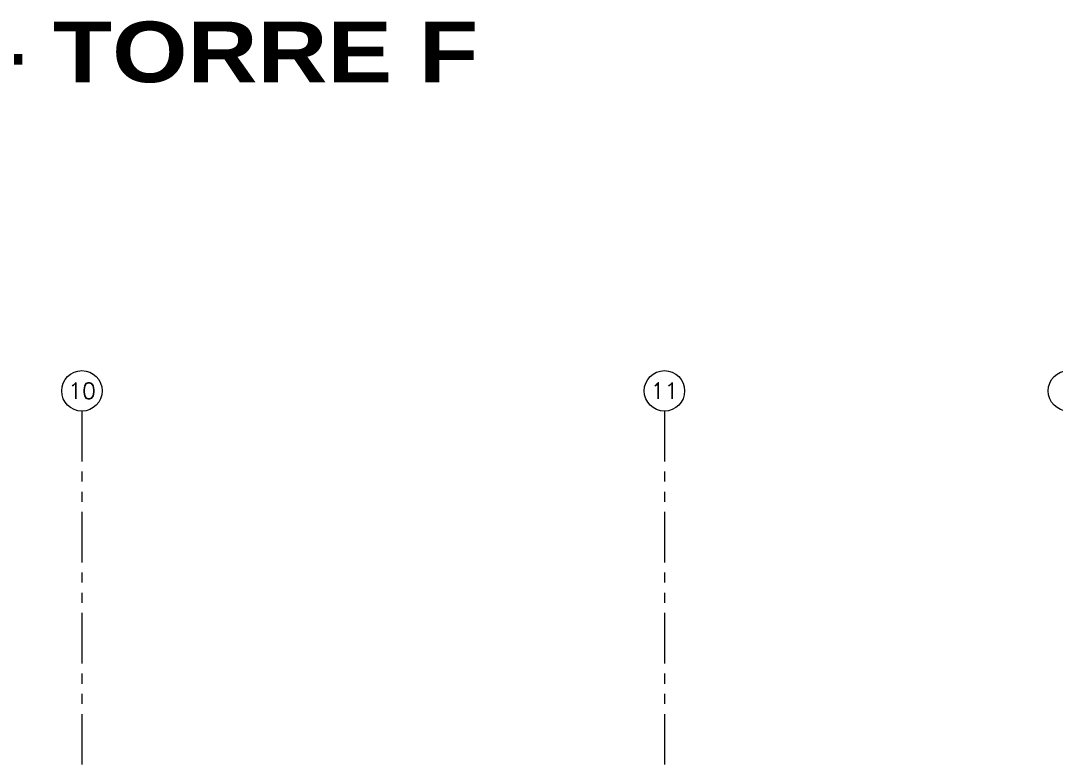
# Model space of a CAD drawing. Header units: millimetres. Extents: x 2085 to 2829, y 1352 to 1631.
# Drawn here: x 2170.62 to 2183.44, y 1460.3 to 1469.46 of the extents above; entities that cross this region are included whole.
import ezdxf
from ezdxf.enums import TextEntityAlignment as Align

# ---------------------------------------------------------------- set-up
doc = ezdxf.new("R2010")
doc.units = ezdxf.units.MM
doc.linetypes.add('PHANTOM', pattern=[2.5, 1.25, -0.25, 0.25, -0.25, 0.25, -0.25])
doc.linetypes.add('PHANTOM2', pattern=[1.25, 0.625, -0.125, 0.125, -0.125, 0.125, -0.125])
doc.layers.get('0').update_dxf_attribs({"color": 251, "lineweight": 9})
doc.layers.add('A-EJES', color=251, linetype='PHANTOM', lineweight=9)
doc.layers.add('A-ETAPAS', color=251, linetype='Continuous', lineweight=9, plot=False)
doc.styles.add('R160-75', font='ariblk.ttf', dxfattribs={"height": 0.6})
doc.styles.add('ROMANS', font='romans.shx', dxfattribs={"width": 0.8})

# ---------------------------------------------------------------- blocks, each defined once
blk = doc.blocks.new('EJES 1P')
at = {"layer": 'A-EJES', "linetype": 'PHANTOM2'}
for points in [[(55.994, 5.345), (55.994, -4.158)], [(63.204, 5.345), (63.204, -4.158)]]:
    blk.add_lwpolyline(points, dxfattribs=at)
at = {"layer": 'A-EJES', "linetype": 'Continuous'}
for centre in [(55.994, 5.592), (63.204, 5.592), (68.204, 5.592)]:
    blk.add_circle(centre, 0.25, dxfattribs=at)
at = {"layer": 'A-EJES', "linetype": 'Continuous', "style": 'ROMANS'}
for s, p in [('10', (55.994, 5.592)), ('11', (63.204, 5.592))]:
    blk.add_text(s, height=0.2, dxfattribs=at).set_placement(p, align=Align.MIDDLE_CENTER)

msp = doc.modelspace()

# ---------------------------------------------------------------- block references
msp.add_blockref('EJES 1P', (2115.381, 1459.288))

# ---------------------------------------------------------------- texts
at = {"layer": 'A-ETAPAS', "color": 1, "style": 'R160-75'}
msp.add_text('ETAPA IV - TORRE F', height=0.75, dxfattribs=at).set_placement((2170.35, 1468.697), align=Align.CENTER)

doc.saveas('drawing.dxf')
